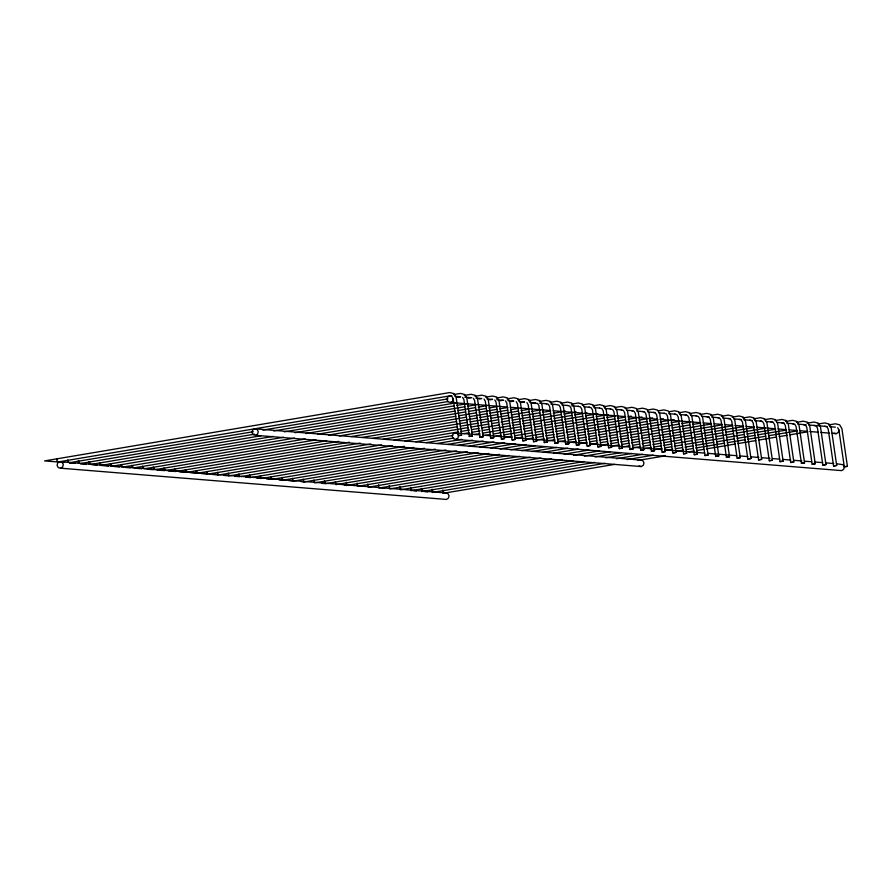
<?xml version="1.0" encoding="UTF-8"?>
<svg xmlns="http://www.w3.org/2000/svg" width="892" height="892" viewBox="0 0 892 892"><rect width="100%" height="100%" fill="white"/><g stroke="black" fill="none" stroke-linecap="round" stroke-linejoin="round"><path stroke-width="1.34" d="M453.158 398.657L452.578 401.121L450.527 402.448L448.185 401.857L446.937 399.705L447.516 397.252L449.568 395.925L451.91 396.505L453.158 398.657L458.544 435.608L457.975 438.061L455.912 439.388L453.571 438.808L452.322 436.656L452.902 434.203L454.965 432.876L479.941 434.895M837.655 427.736L838.904 429.888L838.324 432.341L836.261 433.668L832.102 433.334M838.904 429.888L844.289 466.839L843.709 469.292L841.658 470.619L455.912 439.388M57.467 459.313L57.043 458.8L56.776 460.395L57.802 461.61M346.352 482.226L346.821 485.482L519.545 456.347M357.068 483.096L357.536 486.352L530.261 457.217M367.783 483.955L368.251 487.222L540.976 458.075M378.498 484.824L378.966 488.091L551.691 458.945M389.213 485.694L389.681 488.95L562.406 459.815M399.928 486.564L400.397 489.82L573.121 460.685M410.643 487.433L411.112 490.689L583.836 461.554M421.358 488.292L421.827 491.559L594.551 462.413M432.074 489.162L432.118 491.916M442.778 490.031L442.833 492.785M454.965 432.876L457.306 433.456L458.544 435.608L461.655 435.084L456.169 397.486L453.928 393.606L449.713 392.558L44.6 460.908L64.023 462.48M462.625 397.375L463.873 399.527L469.259 436.478L472.37 435.954L466.884 398.356L464.643 394.476L460.428 393.428L453.571 394.587M472.37 435.954L469.259 436.478M473.34 398.245L474.589 400.397L479.974 437.348L483.085 436.812L477.599 399.226L475.358 395.346L471.143 394.297L464.275 395.457M483.085 436.812L479.974 437.348M484.055 399.114L485.304 401.266L490.689 438.206L493.8 437.682L488.314 400.084L486.073 396.215L481.858 395.156L474.99 396.316M493.8 437.682L490.689 438.206M494.77 399.973L496.019 402.125L501.404 439.076L504.515 438.552L499.029 400.954L496.788 397.085L492.574 396.026L485.705 397.185M504.515 438.552L501.404 439.076M505.485 400.842L506.734 402.994L512.12 439.946L515.23 439.422L509.745 401.824L507.503 397.943L503.289 396.895L496.42 398.055M515.23 439.422L512.12 439.946M516.2 401.712L517.449 403.864L522.835 440.815L525.946 440.291L520.46 402.693L518.219 398.813L514.004 397.765L507.135 398.925M525.946 440.291L522.835 440.815M526.916 402.582L528.164 404.734L533.55 441.685L536.661 441.15L531.175 403.563L528.934 399.683L524.719 398.635L517.851 399.794M536.661 441.15L533.55 441.685M532.546 403.329L537.631 403.452L538.88 405.604L544.265 442.543L547.376 442.019L541.89 404.422L539.649 400.553L535.434 399.493L528.566 400.653M547.376 442.019L544.265 442.543M546.004 403.73L548.346 404.31L549.595 406.462L554.98 443.413L558.091 442.889L552.605 405.291L550.364 401.422L546.149 400.363L539.281 401.523M556.72 404.6L559.061 405.18L560.31 407.332L565.695 444.283L568.806 443.759L563.32 406.161L561.079 402.281L556.864 401.233L549.996 402.392M568.806 443.759L565.695 444.283M567.435 405.47L569.776 406.05L571.025 408.202L576.41 445.153L579.521 444.629L574.035 407.031L571.794 403.151L567.58 402.102L560.711 403.262M579.521 444.629L576.41 445.153M578.15 406.328L580.491 406.919L581.74 409.071L587.126 446.022L590.236 445.487L584.751 407.9L582.509 404.02L578.295 402.972L571.426 404.132M590.236 445.487L587.126 446.022M588.865 407.198L591.206 407.789L592.455 409.941L597.841 446.881L600.952 446.357L595.466 408.759L593.225 404.89L589.01 403.831L582.142 404.99M600.952 446.357L597.841 446.881M599.58 408.068L601.922 408.647L603.17 410.799L608.556 447.751L611.667 447.227L606.181 409.629L603.94 405.76L599.725 404.7L592.857 405.86M611.667 447.227L608.556 447.751M610.295 408.937L612.637 409.517L613.886 411.669L619.271 448.62L622.382 448.096L616.896 410.498L614.655 406.618L610.44 405.57L603.572 406.73M622.382 448.096L619.271 448.62M621.01 409.807L623.352 410.387L624.601 412.539L629.986 449.49L633.097 448.966L627.611 411.368L625.37 407.488L621.155 406.44L614.287 407.599M633.097 448.966L629.986 449.49M631.726 410.666L634.067 411.257L635.316 413.409L640.701 450.36L643.812 449.824L638.326 412.238L636.085 408.358L631.87 407.31L625.002 408.469M643.812 449.824L640.701 450.36M642.441 411.535L644.782 412.126L646.031 414.278L651.416 451.218L654.527 450.694L649.042 413.096L646.8 409.227L642.586 408.168L637.089 409.105M654.527 450.694L651.416 451.218M653.156 412.405L655.497 412.985L656.746 415.137L662.132 452.088L665.242 451.564L659.757 413.966L657.516 410.097L653.301 409.038L647.804 409.963M665.242 451.564L662.132 452.088M663.871 413.275L666.212 413.855L667.461 416.007L672.847 452.958L675.958 452.434L670.472 414.836L668.231 410.956L664.016 409.907L658.519 410.833M675.958 452.434L672.847 452.958M674.586 414.144L676.928 414.724L678.176 416.876L683.562 453.827L686.673 453.303L681.187 415.705L678.946 411.825L674.731 410.777L669.234 411.703M686.673 453.303L683.562 453.827M685.301 415.003L687.643 415.594L688.892 417.746L694.277 454.697L697.388 454.162L691.902 416.575L689.661 412.695L685.446 411.647L678.578 412.806M697.388 454.162L694.277 454.697M696.016 415.873L698.358 416.464L699.607 418.616L704.992 455.556L708.103 455.031L702.617 417.434L700.376 413.565L696.161 412.505L689.293 413.665M708.103 455.031L704.992 455.556M706.732 416.742L709.073 417.322L710.322 419.474L715.707 456.425L718.818 455.901L713.332 418.303L711.091 414.434L706.877 413.375L700.008 414.535M718.818 455.901L715.707 456.425M717.447 417.612L719.788 418.192L721.037 420.344L726.423 457.295L729.533 456.771L724.048 419.173L721.806 415.293L717.592 414.245L710.723 415.404M729.533 456.771L726.423 457.295M728.162 418.482L730.503 419.062L731.752 421.214L737.138 458.165L740.248 457.641L734.763 420.043L732.522 416.163L728.307 415.115L721.438 416.274M740.248 457.641L737.138 458.165M738.877 419.34L741.219 419.931L742.467 422.083L747.853 459.034L750.964 458.499L745.478 420.901L743.237 417.032L739.022 415.984L732.154 417.144M750.964 458.499L747.853 459.034M749.592 420.21L751.934 420.801L753.183 422.953L758.568 459.893L761.679 459.369L756.193 421.771L753.952 417.902L749.737 416.843L742.869 418.002M761.679 459.369L758.568 459.893M760.307 421.08L762.649 421.66L763.898 423.812L769.283 460.763L772.394 460.239L766.908 422.641L764.667 418.772L760.452 417.712L753.584 418.872M772.394 460.239L769.283 460.763M771.023 421.949L773.364 422.529L774.613 424.681L779.998 461.632L783.109 461.108L777.623 423.51L775.382 419.63L771.167 418.582L764.299 419.742M783.109 461.108L779.998 461.632M781.738 422.819L784.079 423.399L785.328 425.551L790.713 462.502L793.824 461.978L788.338 424.38L786.097 420.5L781.883 419.452L775.014 420.611M793.824 461.978L790.713 462.502M792.453 423.678L794.794 424.269L796.043 426.421L801.429 463.361L804.539 462.837L799.054 425.239L796.812 421.37L792.598 420.322L785.729 421.47M804.539 462.837L801.429 463.361M803.168 424.547L805.509 425.138L806.758 427.29L812.144 464.23L815.255 463.706L809.769 426.108L807.528 422.239L803.313 421.18L796.444 422.34M815.255 463.706L812.144 464.23M813.883 425.417L816.225 425.997L817.473 428.149L822.859 465.1L825.97 464.576L820.484 426.978L818.243 423.109L814.028 422.05L807.16 423.209M825.97 464.576L822.859 465.1M824.598 426.287L826.94 426.867L828.189 429.019L833.574 465.97L836.685 465.446L831.199 427.848L828.958 423.968L824.743 422.92L817.875 424.079M836.685 465.446L833.574 465.97M836.54 463.762L843.04 464.687L844.289 466.839L847.4 466.315L841.914 428.717L839.673 424.837L835.458 423.789L828.59 424.949M847.4 466.315L844.289 466.839M59.719 461.688L57.657 463.015L57.077 465.479L58.326 467.631L60.667 468.211L446.413 499.442L448.464 498.115L449.044 495.651L447.795 493.499L445.454 492.919L59.719 461.688L62.061 462.279L63.299 464.431L62.73 466.884L60.667 468.211M255.591 435.329L257.654 434.003L258.234 431.538L256.985 429.387L254.644 428.807L252.581 430.134L252.012 432.598L253.261 434.75L255.591 435.329L641.337 466.561L643.4 465.234L643.968 462.77L642.719 460.618L640.389 460.038L256.037 428.918M461.554 435.185L458.544 435.608M557.991 443.001L554.98 443.413M57.523 462.067L451.776 395.557M69.598 462.703L253.295 431.706M262.895 430.089L447.951 398.869M457.54 397.252L460.283 396.795M80.313 463.572L254.41 434.192M273.599 430.959L447.695 401.59M468.255 398.122L470.998 397.654M91.029 464.431L261.01 435.753M284.314 431.828L457.038 402.693M478.971 398.992L481.713 398.523M101.744 465.301L273.097 436.4M295.029 432.698L454.05 405.871M456.793 405.403L467.754 403.552M489.686 399.861L492.429 399.393M112.459 466.17L283.812 437.258M305.744 433.557L464.765 406.741M467.508 406.273L478.469 404.422M500.401 400.72L503.144 400.263M123.174 467.04L294.527 438.128M317.831 434.203L454.92 411.067M457.663 410.61L475.481 407.599M478.223 407.142L486.441 405.748M511.116 401.59L513.859 401.132M133.889 467.91L305.242 438.998M328.546 435.062L465.635 411.937M468.378 411.48L486.196 408.469M488.939 408.012L497.156 406.618M521.831 402.459L524.574 401.991M144.604 468.768L315.958 439.868M339.261 435.932L455.79 416.274M458.521 415.817L476.35 412.806M479.093 412.349L496.911 409.339M499.654 408.87L507.871 407.488M155.32 469.638L326.673 440.737M351.348 436.567L466.505 417.144M469.237 416.675L487.065 413.676M489.808 413.208L507.626 410.208M510.369 409.74L518.587 408.358M166.035 470.508L338.759 441.373M362.063 437.437L456.648 421.481M459.391 421.013L477.22 418.013M479.952 417.545L497.781 414.546M500.523 414.078L518.341 411.078M521.084 410.61L529.302 409.227M176.75 471.377L349.474 442.231M372.778 438.307L467.363 422.351M470.106 421.883L487.935 418.883M490.667 418.415L508.496 415.404M511.239 414.947L529.056 411.937M531.799 411.48L540.017 410.086M187.465 472.247L360.19 443.101M383.493 439.176L457.518 426.688M460.261 426.22L478.079 423.209M480.821 422.752L498.65 419.742M501.382 419.285L519.211 416.274M521.954 415.817L539.772 412.806M542.514 412.349L550.732 410.956M198.18 473.106L370.905 443.971M394.208 440.035L468.233 427.547M470.976 427.09L488.794 424.079M491.537 423.622L498.394 422.462M501.137 422.005L509.365 420.611M512.097 420.154L529.926 417.144M532.669 416.687L550.487 413.676M553.23 413.208L565.561 411.134M208.895 473.975L381.62 444.84M404.923 440.904L458.388 431.884M461.131 431.427L469.359 430.033M472.091 429.576L478.948 428.416M481.691 427.959L499.509 424.949M502.252 424.492L509.109 423.332M511.852 422.864L520.069 421.481M522.812 421.013L540.641 418.013M543.384 417.545L561.202 414.546M563.945 414.078L576.277 412.004M219.61 474.845L392.335 445.71M415.639 441.774L452.657 435.53M463.617 433.679L469.103 432.754M471.846 432.297L480.074 430.903M482.806 430.446L489.663 429.286M492.406 428.829L510.224 425.818M512.967 425.35L519.824 424.202M522.567 423.733L530.785 422.351M533.528 421.883L551.356 418.883M554.099 418.415L571.917 415.416M574.66 414.947L586.992 412.862M230.326 475.715L404.422 446.346M426.354 442.644L453.772 438.017M474.332 434.549L479.818 433.623M482.561 433.155L500.379 430.156M503.121 429.688L520.939 426.688M523.682 426.22L530.539 425.06M533.282 424.603L541.5 423.221M544.243 422.752L562.072 419.742M564.814 419.285L582.632 416.274M585.375 415.817L597.707 413.732M241.041 476.584L413.765 447.438M437.069 443.514L461.744 439.343M485.047 435.419L490.533 434.493M493.276 434.025L511.094 431.026M513.837 430.557L520.694 429.398M523.437 428.94L531.654 427.547M534.397 427.09L541.254 425.93M543.997 425.473L552.215 424.079M554.958 423.622L572.787 420.611M575.518 420.154L593.347 417.144M596.09 416.687L608.422 414.602M251.756 477.443L424.481 448.308M447.784 444.372L472.459 440.213M495.762 436.277L501.248 435.352M503.991 434.895L521.809 431.884M524.552 431.427L531.409 430.267M534.152 429.81L542.369 428.416M545.112 427.959L551.97 426.8M554.712 426.343L562.93 424.949M565.673 424.492L583.502 421.481M586.234 421.024L604.062 418.013M606.805 417.545L615.023 416.163M262.471 478.313L435.196 449.178M458.499 445.242L483.174 441.083M505.106 437.381L511.963 436.221M514.706 435.764L532.524 432.754M535.267 432.297L542.124 431.137M544.867 430.68L553.085 429.286M555.827 428.829L562.685 427.669M565.428 427.201L573.645 425.818M576.388 425.35L594.217 422.351M596.949 421.883L614.778 418.883M617.52 418.415L625.738 417.032M628.481 416.564L631.224 416.107M273.186 479.182L445.911 450.047M469.214 446.112L493.889 441.953M515.821 438.251L522.679 437.091M525.421 436.634L543.239 433.623M545.982 433.155L552.839 432.007M555.582 431.538L563.8 430.156M566.543 429.688L573.4 428.539M576.143 428.071L584.36 426.688M587.103 426.22L604.932 423.221M607.664 422.752L625.493 419.753M628.236 419.285L636.453 417.902M639.196 417.434L641.939 416.977M456.626 450.906L282.53 480.275L281.772 477.465M479.929 446.981L504.604 442.811M526.536 439.12L533.394 437.961M536.137 437.493L542.994 436.344M545.726 435.876L553.954 434.493M556.697 434.025L563.554 432.876M566.297 432.408L574.515 431.026M577.258 430.557L595.076 427.558M597.818 427.09L615.647 424.079M618.379 423.622L636.208 420.611M638.951 420.154L647.168 418.761M649.911 418.303L652.654 417.835M467.341 451.776L293.245 481.145L292.487 478.335M490.645 447.851L515.32 443.681M537.252 439.979L544.109 438.831M546.852 438.362L553.709 437.214M556.441 436.745L564.669 435.363M567.412 434.895L574.27 433.735M577.013 433.278L585.23 431.884M587.973 431.427L605.791 428.416M608.534 427.959L626.362 424.949M629.094 424.492L646.923 421.481M649.666 421.024L657.883 419.63M660.626 419.173L663.369 418.705M478.056 452.645L303.96 482.014L303.202 479.205M499.988 448.944L526.035 444.55M547.967 440.849L554.824 439.689M557.567 439.232L564.424 438.072M567.156 437.615L575.385 436.221M578.127 435.764L584.985 434.605M587.728 434.148L595.945 432.754M598.688 432.297L616.506 429.286M619.249 428.829L637.078 425.818M639.809 425.361L657.638 422.351M660.381 421.883L668.599 420.5M671.341 420.043L674.084 419.575M488.771 453.515L314.675 482.884L313.917 480.074M510.703 449.813L535.378 445.654M558.682 441.718L565.539 440.559M568.282 440.102L575.139 438.942M577.871 438.485L586.1 437.091M588.843 436.634L595.7 435.474M598.443 435.017L606.66 433.623M609.403 433.166L627.221 430.156M629.964 429.688L647.793 426.688M650.524 426.22L668.353 423.221M671.096 422.752L679.314 421.37M499.487 454.385L325.39 483.754L324.632 480.933M521.419 450.683L546.094 446.513M568.026 442.822L576.254 441.428M578.997 440.971L585.854 439.812M588.586 439.343L596.815 437.961M599.558 437.493L606.415 436.344M609.158 435.876L617.376 434.493M620.118 434.025L637.936 431.026M640.679 430.557L658.508 427.558M661.24 427.09L679.068 424.09M681.811 423.622L690.029 422.239M508.83 455.478L336.106 484.612L335.347 481.803M532.134 451.553L556.809 447.383M578.741 443.681L586.969 442.298M589.712 441.83L596.57 440.681M599.301 440.213L607.53 438.831M610.273 438.362L617.13 437.214M619.873 436.745L628.091 435.363M630.834 434.895L648.651 431.895M651.394 431.427L669.223 428.416M671.955 427.959L689.784 424.949M692.527 424.492L700.744 423.098M542.849 452.411L567.524 448.252M589.456 444.55L597.685 443.168M600.428 442.7L607.285 441.54M610.017 441.083L618.245 439.7M620.988 439.232L627.845 438.072M630.588 437.615L638.806 436.221M641.549 435.764L659.366 432.754M662.109 432.297L679.938 429.286M682.67 428.829L711.459 423.968M553.564 453.281L578.239 449.122M600.171 445.42L608.4 444.026M611.143 443.569L617.989 442.41M620.732 441.953L628.96 440.559M631.703 440.102L638.561 438.942M641.303 438.485L649.521 437.091M652.264 436.634L670.082 433.623M672.824 433.166L690.642 430.156M693.385 429.699L722.174 424.837M564.279 454.151L588.954 449.992M610.886 446.29L619.115 444.896M621.858 444.439L628.704 443.279M631.447 442.822L639.676 441.428M642.418 440.971L649.276 439.812M652.019 439.355L660.236 437.961M662.979 437.504L680.797 434.493M683.54 434.025L701.357 431.026M704.1 430.557L732.889 425.707M573.623 455.243L599.669 450.85M621.601 447.16L629.83 445.766M632.573 445.309L639.419 444.149M642.162 443.681L650.391 442.298M653.134 441.83L670.951 438.831M673.694 438.362L691.512 435.363M694.255 434.895L712.072 431.895M714.815 431.427L743.605 426.577M584.338 456.113L610.384 451.72M632.317 448.018L640.545 446.636M643.288 446.167L650.134 445.019M652.877 444.55L661.106 443.168M663.849 442.7L681.666 439.7M684.409 439.232L702.227 436.233M704.97 435.764L722.788 432.754M725.531 432.297L754.32 427.435M595.053 456.983L621.1 452.59M644.403 448.654L651.26 447.505M654.003 447.037L660.849 445.877M663.592 445.42L671.821 444.038M674.564 443.569L692.382 440.559M695.124 440.102L712.942 437.091M715.685 436.634L733.503 433.623M736.246 433.166L765.035 428.305M605.768 457.852L631.815 453.459M655.118 449.523L661.976 448.364M664.718 447.907L671.564 446.747M674.307 446.29L682.536 444.896M685.279 444.439L703.097 441.428M705.84 440.971L723.657 437.961M726.4 437.504L744.218 434.493M746.961 434.036L775.75 429.175M616.483 458.722L642.53 454.329M665.833 450.393L672.691 449.233M675.434 448.776L682.28 447.617M685.023 447.16L693.251 445.766M695.994 445.309L713.812 442.298M716.555 441.841L734.372 438.831M737.115 438.362L754.933 435.363M757.676 434.895L786.465 430.044M432.542 492.429L605.267 463.282M627.199 459.581L653.245 455.188M677.92 451.029L683.406 450.103M686.149 449.646L692.995 448.486M695.738 448.018L724.527 443.168M727.27 442.7L745.088 439.7M747.831 439.232L765.648 436.233M768.391 435.764L797.18 430.914M443.257 493.287L614.61 464.386M637.914 460.45L665.332 455.823M688.635 451.898L694.121 450.973M696.864 450.505L703.71 449.356M706.453 448.888L735.242 444.038M737.985 443.569L755.803 440.57M758.546 440.102L776.363 437.091M779.106 436.634L787.335 435.24M790.078 434.783L807.896 431.773M455.121 396.371L460.673 396.817M464.832 397.163L471.768 397.72M475.938 398.055L481.49 398.512M487.032 398.958L492.585 399.404M496.744 399.739L503.69 400.307M507.849 400.642L513.402 401.088M518.954 401.545L524.496 401.991M530.049 402.437L535.601 402.883M539.76 403.229L546.696 403.786M550.866 404.121L556.418 404.578M561.96 405.024L567.513 405.47M571.672 405.804L578.618 406.373M584.16 406.819L589.712 407.265M593.882 407.611L599.424 408.057M604.977 408.503L610.529 408.949M616.082 409.406L621.624 409.852M627.176 410.298L632.729 410.755M636.888 411.089L643.834 411.647M647.993 411.993L654.929 412.55M659.099 412.885L664.64 413.33M668.81 413.676L675.746 414.234M679.905 414.568L686.84 415.137M691.01 415.471L696.563 415.917M702.104 416.363L709.051 416.932M711.816 417.155L718.762 417.712M722.921 418.058L729.857 418.616M734.027 418.95L740.962 419.508M743.738 419.742L752.056 420.411M754.833 420.634L761.768 421.202M765.938 421.537L772.873 422.094M777.032 422.429L783.979 422.998M786.744 423.221L793.69 423.778M797.849 424.124L806.178 424.793M808.955 425.016L826.984 426.476M829.761 426.699L835.313 427.156M450.527 402.448L475.503 404.466M478.279 404.689L507.414 407.053M510.191 407.276L550.431 410.532M553.207 410.755L582.342 413.119M585.119 413.342L625.359 416.597M628.135 416.82L657.27 419.184M660.047 419.407L700.287 422.663M703.063 422.886L711.381 423.566M714.158 423.789L722.487 424.458M725.263 424.681L732.198 425.25M734.975 425.473L743.292 426.142M746.069 426.376L754.398 427.045M757.174 427.268L775.215 428.729M777.991 428.952L786.309 429.632M789.086 429.855L797.415 430.524M800.191 430.747L807.126 431.315M809.903 431.538L818.232 432.207M820.997 432.442L829.326 433.111M482.717 435.118L511.852 437.481M514.628 437.704L554.869 440.96M557.645 441.183L586.78 443.547M589.556 443.77L629.797 447.026M632.573 447.249L661.708 449.613M664.484 449.836L704.725 453.091M707.501 453.314L736.636 455.678M739.412 455.901L747.741 456.57M750.507 456.804L758.836 457.473M761.612 457.696L769.941 458.377M772.717 458.6L779.653 459.157M782.429 459.38L790.747 460.06M793.523 460.283L801.852 460.952M804.629 461.175L811.564 461.744M814.34 461.967L822.669 462.636M825.446 462.87L833.764 463.539M69.576 462.926L75.129 463.372M80.681 463.818L86.223 464.275M91.776 464.721L97.328 465.167M101.487 465.512L108.423 466.07M113.975 466.516L119.528 466.973M125.081 467.419L130.633 467.865M134.792 468.2L141.728 468.768M147.28 469.214L152.833 469.66M156.992 470.006L163.927 470.563M168.097 470.898L175.033 471.467M179.192 471.801L186.127 472.359M190.297 472.693L197.232 473.262M201.391 473.596L206.944 474.042M212.497 474.499L218.049 474.945M223.591 475.391L229.144 475.837M234.696 476.295L238.855 476.629M245.791 477.187L249.961 477.532M256.896 478.09L261.055 478.424M266.608 478.87L272.16 479.327M279.096 479.885L281.872 480.108M288.807 480.677L292.977 481.011M301.295 481.68L304.072 481.903M322.112 483.364L324.889 483.598M344.312 485.17L347.088 485.393M381.776 488.203L384.552 488.426M413.687 490.778L416.464 491.013M424.793 491.682L427.569 491.905M833.931 433.088L836.261 433.668M638.995 465.97L641.337 466.561M271.815 479.417L271.056 476.596M261.1 478.547L260.341 475.737M250.384 477.677L249.626 474.867M239.669 476.807L238.911 473.998M228.954 475.938L228.196 473.128M218.239 475.079L217.481 472.258M207.524 474.209L206.766 471.4M196.809 473.34L196.05 470.53M186.094 472.47L185.335 469.66M175.378 471.6L174.62 468.791M164.663 470.742L163.905 467.932M153.948 469.872L153.19 467.062M89.613 461.911L88.899 461.855L89.233 464.163M78.897 461.041L78.184 460.986L78.518 463.294M68.182 460.172L67.469 460.116L67.803 462.424M142.809 468.501L142.475 466.193M132.094 467.631L131.76 465.323M121.379 466.761L121.044 464.453M110.664 465.892L110.329 463.595M99.949 465.022L99.614 462.725M443.525 491.704L443.547 492.841M432.81 490.834L432.832 491.971M422.094 489.964L422.117 491.113M411.379 489.095L411.402 490.243M400.664 488.236L400.686 489.373M197.076 471.757L197.099 472.894M186.361 470.887L186.383 472.024M175.646 470.017L175.668 471.154M164.931 469.147L164.953 470.285M154.216 468.278L154.238 469.426M143.5 467.419L143.523 468.556M132.785 466.549L132.808 467.687M122.07 465.68L122.093 466.817M111.355 464.81L111.377 465.947M100.64 463.94L100.662 465.089M89.925 463.082L89.947 464.219M79.21 462.212L79.232 463.349M68.494 461.342L68.517 462.48"/></g></svg>
